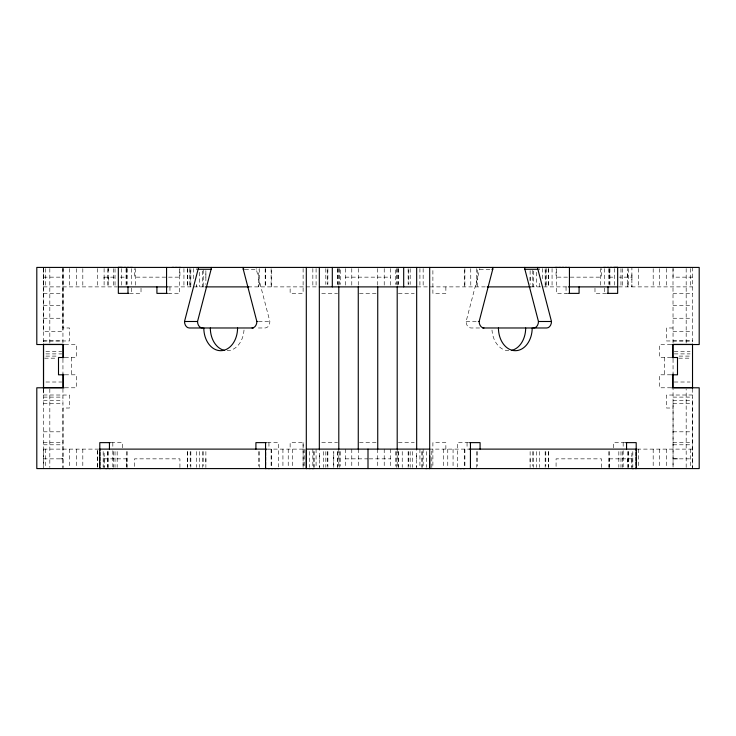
<?xml version="1.0" encoding="UTF-8"?>
<svg xmlns="http://www.w3.org/2000/svg" width="736" height="736" viewBox="0 0 736 736"><rect width="100%" height="100%" fill="white"/><g stroke="black" fill="none" stroke-linecap="round" stroke-linejoin="round"><path stroke-width="0.55" stroke-dasharray="3.68 2.76" d="M43.479 268.566L43.479 331.421L62.946 331.421L63.011 268.502M104.107 465.336L104.107 467.498L104.107 451.545M104.107 462.088L104.107 455.602M108.542 280.398L108.542 277.15M108.542 270.664L108.542 268.502M190.21 286.884L190.21 269.854M205.878 462.088L205.878 458.85M205.878 277.15L205.878 273.912M258.722 284.455L258.722 286.884L258.722 269.854M271.731 286.884L271.731 269.854M303.112 467.452L303.112 442.63L290.131 442.63L290.131 449.116M304.189 449.116L304.189 467.608M319.332 465.336L319.332 467.498L319.332 449.116M319.332 458.85L319.332 455.602M416.668 465.336L416.668 467.498L416.668 449.116M416.668 458.85L416.668 455.602M431.811 467.608L431.811 449.116M530.122 462.088L530.122 458.85M530.122 280.398L530.122 277.15M532.781 286.884L532.781 269.854M627.458 462.088L627.458 458.85M627.458 283.645L627.458 286.884L627.458 268.502M627.458 277.15L627.458 273.912M631.893 465.336L631.893 467.498L631.893 451.545M631.893 462.088L631.893 455.602M631.893 284.455L631.893 286.884L631.893 267.416M631.893 274.721L631.893 277.15L619.362 277.15M686.173 467.443L686.173 388.93M692.521 468.584L692.521 400.642L673.054 400.642L673.054 467.452L673.054 388.746M126.813 268.502L126.739 277.15L126.822 274.721M609.187 467.498L609.261 458.85L609.178 461.279M631.893 279.588L632.003 277.15M479.624 327.98L470.939 327.98A6.486 4.821 -90 0 1 466.118 321.494L479.706 269.275A6.486 4.821 -90 0 0 479.826 268.585M244.895 269.275L256.294 269.275L269.882 321.494A6.486 4.821 90 0 1 265.061 327.98L256.376 327.98M479.706 269.275L491.105 269.275M43.479 277.15L63.002 277.15M104.107 277.15L116.638 277.15M120.456 277.15L126.804 277.15M165.729 277.15L134.495 277.15L134.495 268.64M168.562 277.15L179.924 277.15L179.924 268.64M345.285 277.15L390.715 277.15M567.438 277.15L556.076 277.15L556.076 268.64M570.271 277.15L601.505 277.15L601.505 268.64M609.196 277.15L615.544 277.15M692.521 277.15L673.054 277.15L673.109 268.502M43.479 286.884L117.337 286.884M168.139 286.884L204.737 286.884M248.115 286.884L318.771 286.884M417.229 286.884L487.168 286.884M530.739 286.884L567.861 286.884M618.663 286.884L692.521 286.884M43.479 293.379L62.946 293.379M129.619 293.379L141.018 293.379L141.018 288.107M168.194 293.379L179.593 293.379L179.593 268.631M321.761 293.379L337.585 293.379M359.481 293.379L376.519 293.379M398.415 293.379L414.239 293.379M567.806 293.379L556.407 293.379L556.407 268.631M606.381 293.379L594.982 293.379L594.982 288.107M673.054 293.379L692.521 293.379M43.479 305.274L62.946 305.274M673.054 305.274L692.521 305.274M43.479 318.246L62.946 318.246M673.054 318.246L692.521 318.246M258.483 321.494L269.882 321.494M466.118 321.494L477.517 321.494M672.989 327.98L666.503 327.98L666.503 340.961L692.456 340.961M673.054 331.421L692.521 331.421M43.479 340.915L62.946 340.915M673.054 340.915L692.521 340.915M64.952 344.531L76.351 344.531L76.351 357.503L64.952 357.503M671.048 344.531L659.649 344.531L659.649 357.503L671.048 357.503M45.917 351.679L61.732 351.679M674.268 351.679L690.083 351.679M45.917 353.896L61.732 353.896M674.268 353.896L690.083 353.896M45.917 356.104L56.865 356.104M679.135 356.104L690.083 356.104M44.629 358.174L57.224 358.174M678.776 358.174L691.371 358.174M64.952 374.808L76.351 374.808L76.351 387.789L64.952 387.789M671.048 374.808L659.649 374.808L659.649 387.789L671.048 387.789M45.917 382.012L61.732 382.012M674.268 382.012L690.083 382.012M43.479 394.993L69.497 395.039L69.497 408.02L63.011 408.02L63.011 467.498M692.521 394.993L666.503 395.039L666.503 408.02L672.989 408.02M43.479 397.109L62.946 397.109M673.054 397.109L692.521 397.109M43.479 400.642L62.946 400.642M43.479 403.595L62.946 403.595M673.054 403.595L692.521 403.595M43.479 431.811L62.946 431.811M673.054 431.811L692.521 431.811M43.479 442.63L62.946 442.63M111.072 442.63L122.47 442.63L122.47 447.902M267.315 442.63L278.585 442.63L278.585 466.964M321.761 442.63L337.585 442.63M359.481 442.63L376.519 442.63M398.415 442.63L414.239 442.63M468.685 442.63L457.415 442.63L457.415 466.964M624.928 442.63L613.53 442.63L613.53 447.902M673.054 442.63L692.521 442.63M43.479 444.792L62.946 444.792M673.054 444.792L692.521 444.792M43.479 449.116L98.891 449.116M267.186 449.116L304.566 449.116M429.014 449.116L470.792 449.116M637.109 449.116L692.521 449.116M61.732 458.85L62.946 458.832L58.08 458.85M677.92 458.85L673.054 458.85L674.268 458.85M43.479 458.85L63.011 458.85M104.107 458.85L126.804 458.85M345.285 458.85L368 458.85M369.132 458.85L390.715 458.85M609.196 458.85L631.893 458.85M672.989 458.85L692.521 458.85M103.997 277.15L104.107 279.588M609.178 274.721L609.261 277.15L609.187 268.502M126.822 461.279L126.739 458.85L126.813 467.498M196.733 285.669L196.733 286.884L196.733 283.24M692.521 267.416L692.521 344.402M692.521 388.746L692.521 467.452M690.598 268.566L690.598 286.884M690.598 449.116L690.598 467.369M686.173 268.548L686.173 343.39M672.989 268.502L673.054 343.482M673.054 358.984L673.054 373.998M666.503 268.566L666.558 286.884M666.494 449.116L666.503 467.434M664.47 357.503L664.47 374.808M659.309 268.64L659.309 286.884M659.3 449.116L659.3 467.369M653.191 268.64L653.191 286.884M653.182 449.116L653.182 467.369M638.379 268.566L638.379 286.884M638.379 449.116L638.379 467.369M632.813 451.545L632.813 467.369M628.71 268.64L628.71 286.884M628.71 451.545L628.71 467.369M628.47 451.545L628.47 467.369M627.458 451.545L627.458 467.498M623.171 442.63L623.171 447.497M623.171 450.736L623.171 466.964M622.592 268.64L622.592 286.884M622.592 451.545L622.592 467.369M620.972 268.64L620.972 286.884M620.972 451.545L620.972 467.369M618.829 451.545L618.829 467.369M614.275 268.566L614.275 285.743M609.932 268.566L609.932 285.743M609.178 268.64L609.178 284.455M609.178 451.545L609.178 467.369M608.911 268.64L608.911 284.455M608.911 451.545L608.911 467.369M604.633 268.631L604.633 284.455M604.633 288.107L604.633 293.379M601.496 467.498L601.496 458.85L556.076 458.85L556.076 467.498M600.291 268.566L600.291 285.743M566.048 286.884L566.048 293.379M552.064 268.566L552.064 286.884M548.67 268.64L548.67 286.884M548.67 451.545L548.67 467.369M548.394 268.64L548.394 286.884M548.394 451.545L548.394 467.369M546.765 268.566L546.765 286.884M545.79 269.854L545.79 286.884M545.79 451.545L545.79 466.146M545.164 268.64L545.164 286.884M545.174 451.545L545.174 467.369M542.423 268.566L542.423 281.161M539.313 268.64L539.258 269.854M539.267 283.24L539.258 286.884M539.267 451.545L539.313 467.369M536.608 272.283L536.608 286.884M536.608 451.545L536.608 467.369M533.407 271.069L533.407 286.884M533.407 451.545L533.407 467.369M532.781 451.545L532.781 466.146M530.122 270.664L530.122 284.455M530.122 451.545L530.122 467.498M477.278 269.854L477.278 286.884M477.278 451.545L477.278 466.146M476.652 268.64L476.652 286.884M476.652 451.545L476.652 467.369M470.746 268.64L470.792 286.884M467.056 442.63L467.056 449.116M464.885 268.64L464.885 286.884M464.894 449.116L464.894 467.369M464.269 269.854L464.269 286.884M464.269 449.116L464.269 466.146M453.063 449.116L453.063 467.369M447.764 449.116L447.764 467.369M445.869 286.884L445.869 293.379L432.888 293.379L432.888 268.548M445.869 449.116L445.869 442.63L432.888 442.63L432.888 468.584M443.422 449.116L443.422 467.369M426.3 451.545L426.3 467.369M423.154 268.566L423.154 286.884M423.154 449.116L423.154 467.434M422.078 451.545L422.078 467.369M421.967 451.545L421.967 467.369M419.916 268.566L419.916 286.884M419.916 449.116L419.916 468.584M412.326 451.545L412.326 467.369M410.182 268.64L410.182 284.455M410.182 451.545L410.182 467.369M408.756 269.854L408.756 284.455M408.756 451.545L408.756 466.146M408.14 268.64L408.14 284.455M408.14 451.545L408.14 467.369M402.233 451.545L402.233 467.369M398.388 268.64L398.388 284.455M398.388 451.545L398.388 467.369M398.121 268.64L398.121 284.455M398.121 451.545L398.121 467.369M397.201 268.566L397.201 286.884M397.201 449.116L397.201 467.434M396.373 268.64L396.373 284.455M396.373 451.545L396.373 467.369M395.756 269.854L395.756 284.455M395.756 451.545L395.756 466.146M390.715 268.566L390.715 286.884M390.715 449.116L390.715 467.498M384.22 268.566L384.22 286.884M384.22 449.116L384.22 467.434M377.734 268.566L377.734 286.884M377.734 449.116L377.734 467.434M358.266 268.566L358.266 286.884M358.266 449.116L358.266 467.434M351.78 268.566L351.78 286.884M351.78 449.116L351.78 467.434M345.285 268.566L345.285 286.884M345.285 449.116L345.285 467.498M340.244 269.854L340.244 284.455M340.244 451.545L340.244 466.146M339.627 268.64L339.627 284.455M339.627 451.545L339.627 467.369M338.799 268.566L338.799 286.884M338.799 449.116L338.799 467.434M337.879 268.64L337.879 284.455M337.879 451.545L337.879 467.369M337.612 268.64L337.612 284.455M337.603 451.545L337.603 467.369M327.86 268.64L327.86 284.455M327.86 451.545L327.86 467.369M327.244 269.854L327.244 284.455M327.244 451.545L327.244 466.146M325.818 268.64L325.818 284.455M325.818 451.545L325.818 467.369M323.674 451.545L323.674 467.369M316.084 268.566L316.084 286.884M316.084 449.116L316.084 468.584M314.033 451.545L314.033 467.369M313.922 451.545L313.922 467.369M312.846 268.566L312.846 286.884M312.846 449.116L312.846 467.434M309.69 451.545L309.69 467.369M303.112 268.548L303.112 293.379L290.131 293.379L290.131 286.884M303.112 442.63L303.112 468.584M292.569 449.116L292.569 467.369M288.227 449.116L288.227 467.369M282.928 449.116L282.928 467.369M271.731 449.116L271.731 466.146M271.115 268.64L271.106 286.884M271.115 449.116L271.115 467.369M268.944 442.63L268.944 449.116M265.254 268.64L265.254 286.884M265.208 268.64L265.208 286.884M259.348 268.64L259.348 286.884M259.348 451.545L259.348 467.369M258.732 451.545L258.732 466.146M205.878 270.664L205.878 284.455M205.878 451.545L205.878 467.498M203.219 269.854L203.219 286.884M203.219 451.545L203.219 466.146M202.593 271.069L202.593 286.884M202.593 451.545L202.593 467.369M199.392 272.283L199.392 286.884M199.392 451.545L199.392 467.369M196.687 268.64L196.733 269.854M196.687 451.545L196.687 467.369M193.586 268.566L193.586 281.161M190.836 268.64L190.836 286.884M190.836 451.545L190.836 467.369M190.21 451.545L190.21 466.146M189.244 268.566L189.244 286.884M187.606 268.64L187.606 286.884M187.597 451.545L187.597 467.369M187.33 268.64L187.33 286.884M187.33 451.545L187.33 467.369M183.936 268.566L183.936 286.884M179.924 467.498L179.924 458.85L134.495 458.85L134.495 467.498M169.952 286.884L169.952 293.379M135.709 268.566L135.709 285.743M131.367 268.631L131.367 284.455M131.367 288.107L131.367 293.379M127.089 268.64L127.089 284.455M127.089 451.545L127.089 467.369M126.822 268.64L126.822 284.455M126.822 451.545L126.822 467.369M126.068 268.566L126.068 285.743M121.725 268.566L121.725 285.743M117.171 451.545L117.171 467.369M115.028 268.64L115.028 286.884M115.028 451.545L115.028 467.369M113.408 268.64L113.408 286.884M113.399 451.545L113.399 467.369M112.829 442.63L112.829 447.497M112.829 450.736L112.829 466.964M108.542 268.64L108.542 286.884M108.542 451.545L108.542 467.498M107.52 451.545L107.52 467.369M107.29 268.64L107.29 286.884M107.281 451.545L107.281 467.369M104.107 268.502L104.107 286.884M103.178 451.545L103.178 467.369M97.621 268.566L97.621 286.884M82.818 268.64L82.818 286.884M82.809 449.116L82.809 467.369M76.7 268.64L76.7 286.884M76.691 449.116L76.691 467.369M71.53 357.503L71.53 374.808M69.552 268.566L69.497 286.884M69.497 449.116L69.497 467.434M63.002 267.416L63.011 327.98L69.497 327.98L69.497 340.961L43.544 340.961L43.544 343.215M62.946 268.548L62.946 343.482M62.946 358.984L62.946 373.998M62.946 388.746L62.946 468.584M49.827 268.548L49.827 343.39M49.827 388.93L49.827 467.443M45.402 268.566L45.402 286.884M45.402 449.116L45.402 467.369M43.544 268.566L43.544 286.884M43.544 389.408L43.544 395.039M43.544 449.116L43.544 467.434M43.479 267.416L43.479 344.402M43.479 388.746L43.479 468.584M508.806 350.695A22.715 16.882 90 0 1 491.988 330.022M256.294 269.275A6.486 4.821 90 0 1 256.174 268.585M244.012 330.022A22.715 16.882 -90 0 1 227.194 350.695M333.767 467.369L333.767 451.545L333.721 467.369M97.621 467.369L97.621 449.116L97.621 467.369"/><path stroke-width="1.1" d="M63.324 357.503L63.324 344.531M100.611 468.584L99.802 468.584L99.802 466.964M99.802 462.098L99.802 465.336M99.802 457.231L99.802 460.469M99.802 452.364L99.802 455.602M266.377 468.584L265.558 468.584L265.558 466.964M265.558 462.098L265.558 465.336M265.558 457.231L265.558 460.469M265.558 452.364L265.558 455.602M265.558 468.584L265.558 442.63M428.886 468.584L429.695 468.584L429.695 456.007M672.676 387.789L672.676 374.808M635.389 468.584L636.198 468.584L636.198 466.964M636.198 462.098L636.198 465.336M636.198 457.231L636.198 460.469M636.198 452.364L636.198 455.602M253.304 327.98L189.336 327.98A6.486 4.821 -90 0 1 184.515 321.494L198.104 269.275A6.486 4.821 90 0 0 198.297 267.416M202.363 327.98A6.486 4.821 90 0 1 197.542 321.494L211.122 269.275A6.486 4.821 -90 0 0 211.324 267.416M483.966 327.98A6.486 4.821 -90 0 1 479.145 321.494L492.734 269.275A6.486 4.821 -90 0 0 492.927 267.416M105.496 468.584L107.125 468.584M108.753 468.584L110.382 468.584M112.01 468.584L112.829 468.584M268.005 468.584L269.634 468.584M271.262 468.584L272.89 468.584M274.519 468.584L276.147 468.584M277.776 468.584L278.585 468.584M306.305 267.416L306.305 468.584L307.114 468.584M310.371 468.584L308.743 468.584M313.628 468.584L312 468.584M427.257 468.584L425.629 468.584M459.853 468.584L461.481 468.584M463.11 468.584L464.738 468.584M632.132 468.584L633.76 468.584M120.52 267.416L122.691 267.416M123.777 267.416L125.948 267.416M127.034 267.416L129.196 267.416M130.281 267.416L132.452 267.416M171.994 267.416L174.165 267.416M175.251 267.416L177.422 267.416M178.508 267.416L180.679 267.416M128.8 293.379L118.34 293.379L118.34 267.416L121.357 267.416M555.321 267.416L557.492 267.416M558.578 267.416L560.749 267.416M561.835 267.416L564.006 267.416M565.092 267.416L567.263 267.416M568.348 267.416L569.434 267.416L569.434 293.379M614.643 267.416L617.66 267.416L617.66 293.379L607.2 293.379M603.548 267.416L605.719 267.416M606.804 267.416L608.976 267.416M610.061 267.416L612.232 267.416M613.318 267.416L615.489 267.416M616.575 267.416L617.66 267.416M198.104 269.275L211.122 269.275M243.073 267.416A6.486 4.821 90 0 0 243.266 269.275L244.085 269.275M491.915 269.275L492.734 269.275M524.676 267.416A6.486 4.821 90 0 0 524.878 269.275L537.896 269.275L551.485 321.494A6.486 4.821 -90 0 1 546.664 327.98L482.696 327.98M118.34 286.884L167.652 286.884M205.243 286.884L248.832 286.884M319.332 286.884L416.668 286.884M487.168 286.884L530.757 286.884M568.348 286.884L617.66 286.884M167.385 293.379L156.924 293.379L156.924 286.884M568.615 293.379L579.076 293.379L579.076 286.884M184.515 321.494L197.542 321.494M252.034 327.98A6.486 4.821 -90 0 0 256.855 321.494L257.664 321.494M478.336 321.494L479.145 321.494M533.637 327.98A6.486 4.821 90 0 0 538.458 321.494L551.485 321.494M43.479 344.402L62.946 344.402L62.946 358.064M692.521 344.402L673.054 344.402L673.054 358.064M64.142 344.531L36.8 344.531L36.8 267.416L699.2 267.416L699.2 344.531L671.858 344.531M64.133 357.503L58.503 357.503L58.503 374.808L64.133 374.808M671.867 357.503L677.497 357.503L677.497 374.808L671.867 374.808M43.479 387.66L62.946 387.66L62.946 373.998M692.521 387.66L673.054 387.66L673.054 373.998M64.142 387.789L36.8 387.789L36.8 468.584L699.2 468.584L699.2 387.789L671.858 387.789M110.382 442.63L99.802 442.63L99.802 468.584M266.377 442.63L255.916 442.63L255.916 449.116M469.623 442.63L480.084 442.63L480.084 449.116M625.618 442.63L636.198 442.63L636.198 468.584M266.644 449.116L99.802 449.116L99.802 450.736M429.695 449.116L306.305 449.116L306.305 468.584M469.347 449.116L636.198 449.116L636.198 450.736M118.34 267.416L119.434 267.416M457.406 468.584L458.224 468.584M524.878 269.275L538.458 321.494M243.266 269.275L256.855 321.494M672.676 344.531L672.676 357.503M265.558 449.116L265.558 450.736M63.324 374.808L63.324 387.789M692.521 344.163L692.521 388.498M626.557 442.63L626.557 449.116M608.01 286.884L608.01 293.379M470.442 442.63L470.442 468.584M429.695 267.416L429.695 468.584M416.668 267.416L416.668 449.153M403.687 267.416L403.687 286.884M397.201 286.884L397.201 449.116M377.734 286.884L377.734 449.116M368 449.116L368 468.584M358.266 286.884L358.266 449.116M338.799 286.884L338.799 449.116M332.313 267.416L332.313 286.884M319.332 267.416L319.332 449.153M166.566 267.416L166.566 293.379M127.99 286.884L127.99 293.379M109.443 442.63L109.443 449.116M43.544 344.347L43.544 388.277M43.479 344.163L43.479 388.498M532.192 327.98A22.715 16.882 90 0 1 515.31 350.695A22.715 16.882 90 0 1 498.438 327.98M537.896 269.275A6.486 4.821 90 0 1 537.703 267.416M525.679 327.98A22.715 16.882 90 0 1 511.87 350.318M237.562 327.98A22.715 16.882 -90 0 1 220.69 350.695A22.715 16.882 -90 0 1 203.808 327.98M224.13 350.318A22.715 16.882 -90 0 1 210.321 327.98"/></g></svg>
